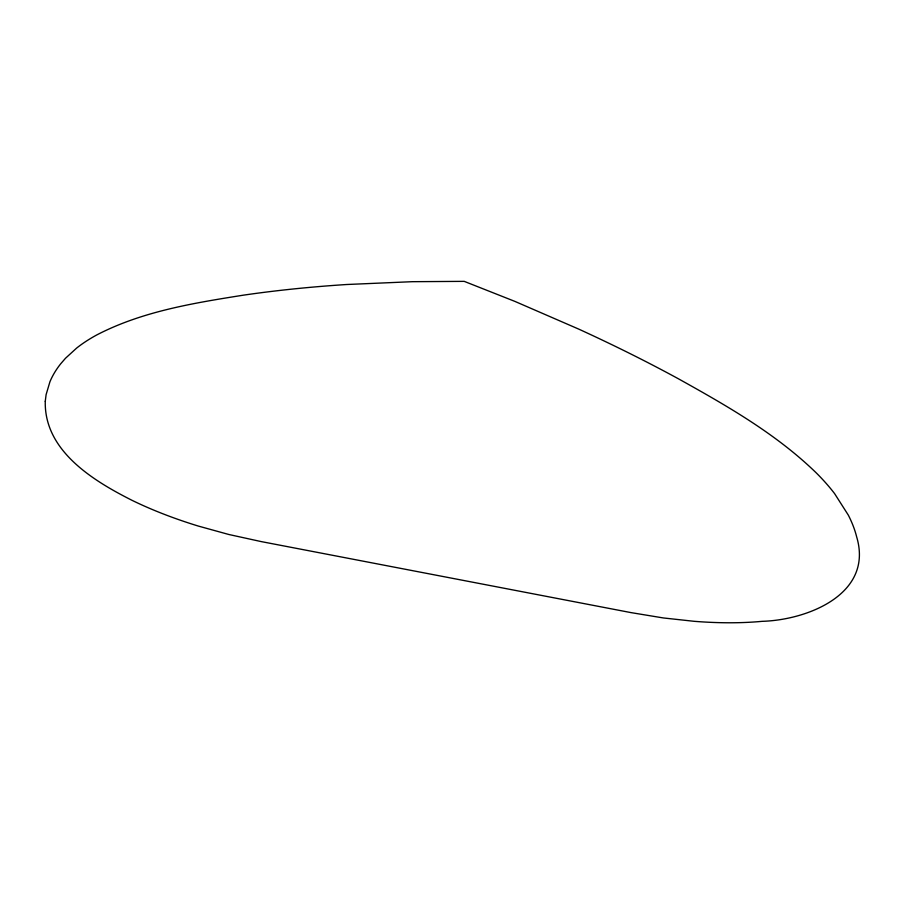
<?xml version="1.0" encoding="UTF-8"?>
<svg xmlns="http://www.w3.org/2000/svg" width="904" height="904" viewBox="0 0 904 904"><rect width="100%" height="100%" fill="white"/><g stroke="black" fill="none" stroke-linecap="round" stroke-linejoin="round"><path stroke-width="1.36" d="M45.268 401.286C44.059 450.768 93.078 480.657 131.905 500.262A211.943 76.987 12 0 0 198.338 526.072L228.814 534.49L261.143 541.575L630.913 612.596L663.355 617.952L694.136 621.308A211.943 76.987 12 0 0 762.162 621.33C807.577 620.042 873.818 593.973 856.619 536.716A492.567 178.924 12 0 0 848.291 515.077L834.629 493.663A454.17 164.98 12 0 0 816.504 473.131C776.333 433.999 727.121 405.907 678.452 378.81A976.704 354.786 12 0 0 578.616 329.056L514.839 301.371L464.215 281.359L412.36 281.686L346.695 284.511A976.704 354.786 12 0 0 243.153 295.201C193.298 303.122 142.131 311.405 96.841 334.898A454.17 164.98 12 0 0 76.648 348.074L65.517 358.244L60.704 363.792A492.567 178.924 12 0 0 49.935 381.77L46.104 394.641L45.268 401.286"/></g></svg>
